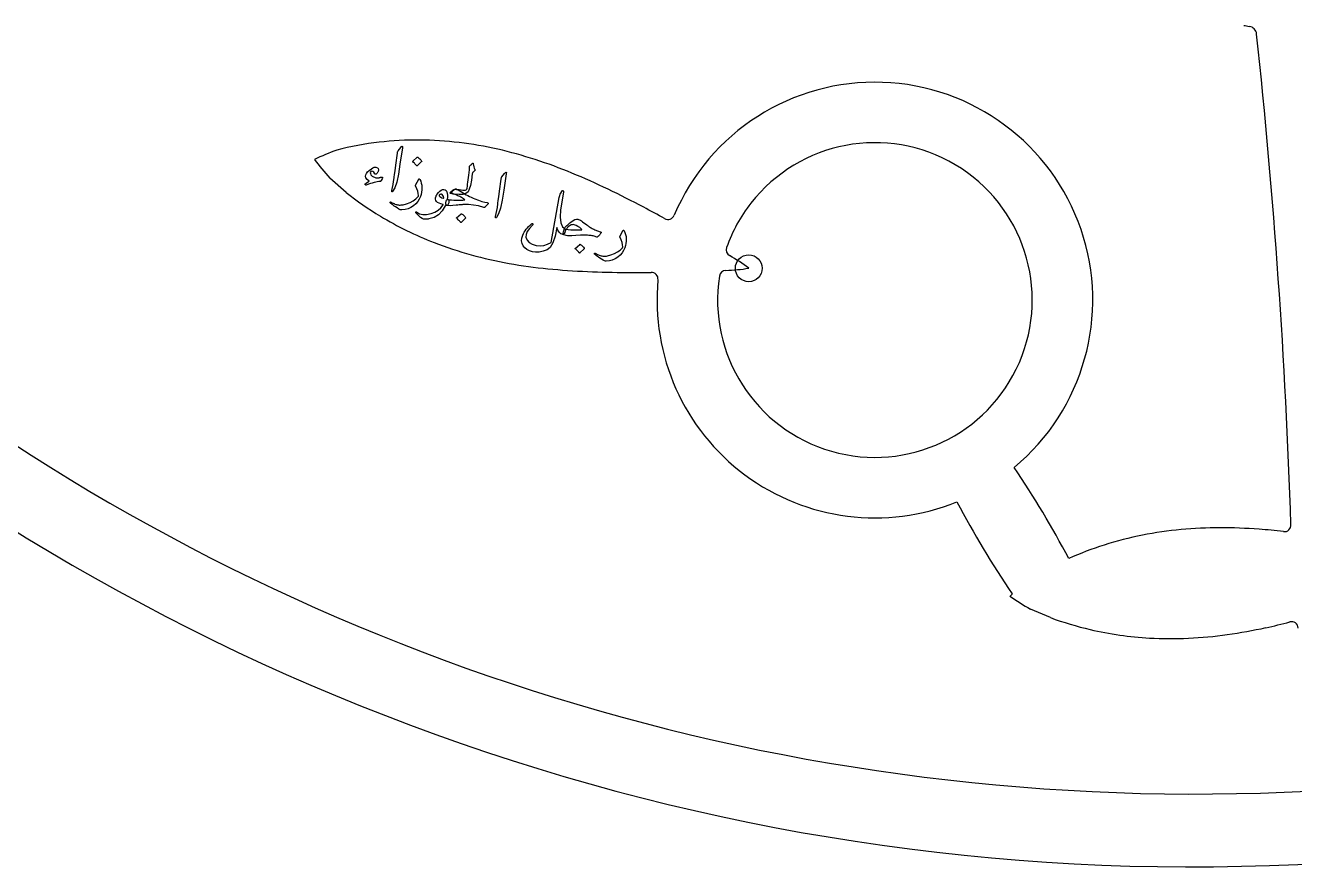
# Model space of a CAD drawing. Header units: millimetres. Extents: x -82 to 82, y -82 to 82.
# Drawn here: x -43.01 to 3.67, y -82.35 to -51.41 of the extents above; entities that cross this region are included whole.
import ezdxf

# ---------------------------------------------------------------- set-up
doc = ezdxf.new("R2010")
doc.units = ezdxf.units.MM
for name, color, linetype in [('CUT_INNER', 6, 'Continuous'), ('CUT_OUTER', 1, 'Continuous'), ('ENGRAVE', 7, 'Continuous'), ('TEXT', 5, 'Continuous')]:
    doc.layers.add(name, color=color, linetype=linetype)

msp = doc.modelspace()

# ---------------------------------------------------------------- linework, layer by layer
at = {"layer": 'CUT_INNER'}
for points in [[(-31.209, -57.549), (-31.808, -57.029), (-31.811, -57.026)], [(-6.794, -72.4), (-6.79, -72.396), (-6.712, -72.329), (-6.718, -72.322)], [(-5.308, -73.19), (-6.038, -72.881), (-6.043, -72.879)]]:
    msp.add_lwpolyline(points, dxfattribs=at)
for centre, radius, start, end in [((0, 0), 79.679, 187.80326, 64.33658), ((3.719, -40.87), 10.71, 259.6853, 260.8045), ((1.951, -51.767), 0.329, 7.4395, 80.116), ((-241.741, -77.864), 245.414, 1.89173, 6.11426), ((-11.763, -61.509), 8.012, 309.7686, 157.1124), ((-28.526, -64.494), 9.02, 109.6195, 115.2786), ((-28.893, -65.855), 10.21, 96.2249, 105.1052), ((-28.591, -68.19), 12.564, 89.6065, 96.4419), ((-28.592, -68.649), 13.023, 83.206, 89.6164), ((-28.687, -69.413), 13.792, 77.2198, 83.1873), ((-29.087, -71.15), 15.575, 71.9292, 77.1995), ((-11.763, -61.509), 5.787, 171.2718, 142.0054), ((-23.947, -49.983), 10.557, 217.0087, 221.8432), ((-30.153, -74.404), 19, 67.5727, 71.9162), ((-32.56, -80.23), 25.303, 64.2764, 67.5687), ((-23.811, -48.228), 11.9, 231.5631, 238.9431), ((-37.924, -91.371), 37.669, 62.0474, 64.2804), ((-38.388, -92.583), 38.957, 60.9896, 62.2802), ((-11.765, -61.507), 5.784, 142.0013, 160.4765), ((-23.291, -47.388), 12.888, 238.8907, 248.6728), ((-19.375, -58.295), 0.25, 241.0897, 337.1484), ((-22.961, -46.552), 13.787, 248.6584, 254.6308), ((-16.981, -59.657), 0.25, 160.6641, 239.6071), ((-22.495, -44.836), 15.565, 254.6512, 259.928), ((-21.902, -41.468), 18.985, 259.9411, 264.2914), ((-20.786, -66.197), 7.316, 53.1859, 59.8143), ((-21.277, -35.202), 25.282, 264.2954, 267.593), ((-20.755, -22.856), 37.639, 267.589, 269.8255), ((-20.593, -21.614), 38.882, 269.5912, 270.884), ((-19.989, -60.741), 0.25, 354.7312, 90.7853), ((-17.235, -60.669), 0.25, 92.2679, 171.2109), ((-17.508, -53.095), 7.329, 272.0542, 278.6809), ((-11.763, -61.509), 8.012, 174.6651, 292.1016), ((-39.079, -89.38), 39.037, 28.0573, 33.7946), ((25.93, -50.456), 39.293, 208.0484, 213.8126), ((0.768, -83.686), 13.792, 95.2823, 101.2498), ((0.926, -85.462), 15.575, 89.9917, 95.262), ((0.921, -88.886), 19, 85.6352, 89.9787), ((1.302, -85.67), 15.765, 82.8645, 86.1255), ((3.29, -69.78), 0.25, 263.1669, 4), ((0.622, -82.931), 13.023, 101.2685, 107.6789), ((0.177, -81.632), 11.651, 107.5362, 114.3658), ((-0.75, -63.745), 10.557, 235.0712, 239.9057), ((-1.165, -62.034), 11.9, 249.6256, 257.0056), ((-0.931, -61.074), 12.888, 256.9532, 266.7353), ((-1.445, -55.015), 18.985, 278.0036, 282.3539), ((-0.629, -58.113), 15.785, 281.863, 285.1351), ((3.557, -73.591), 0.25, 4, 104.8331), ((-0.877, -60.177), 13.787, 266.7209, 272.6933), ((-0.966, -58.401), 15.565, 272.7137, 277.9905)]:
    msp.add_arc(centre, radius, start, end, dxfattribs=at)
at = {"layer": 'CUT_OUTER'}
msp.add_arc((0, 0), 82.35, 188.43803, 185.62553, dxfattribs=at)
at = {"layer": 'ENGRAVE'}
msp.add_circle((-16.401, -60.34), 0.494, dxfattribs=at)
at = {"layer": 'TEXT'}
for points in [[(-29.202, -55.9), (-29.168, -55.861), (-29.146, -55.85), (-29.135, -55.867), (-29.137, -55.911), (-29.229, -56.513), (-29.286, -56.881), (-29.351, -57.171), (-29.423, -57.382), (-29.502, -57.514), (-29.513, -57.524), (-29.522, -57.529), (-29.528, -57.528), (-29.532, -57.522), (-29.535, -57.514), (-29.535, -57.504), (-29.534, -57.492), (-29.532, -57.479), (-29.506, -57.375), (-29.483, -57.264), (-29.463, -57.145), (-29.447, -57.019), (-29.442, -56.986), (-29.43, -56.897), (-29.41, -56.752), (-29.383, -56.55), (-29.327, -56.103), (-29.323, -56.08), (-29.316, -56.059), (-29.308, -56.04), (-29.297, -56.024)], [(-28.598, -56.255), (-28.595, -56.253), (-28.59, -56.252), (-28.584, -56.253), (-28.578, -56.255), (-28.536, -56.286), (-28.498, -56.32), (-28.463, -56.357), (-28.433, -56.398), (-28.43, -56.404), (-28.43, -56.409), (-28.431, -56.414), (-28.435, -56.418), (-28.594, -56.572), (-28.599, -56.575), (-28.605, -56.575), (-28.611, -56.571), (-28.617, -56.564), (-28.622, -56.557), (-28.631, -56.547), (-28.643, -56.534), (-28.659, -56.518), (-28.678, -56.498), (-28.701, -56.474), (-28.728, -56.447), (-28.758, -56.416), (-28.762, -56.411), (-28.764, -56.407), (-28.763, -56.404), (-28.76, -56.401)], [(-26.764, -57.397), (-26.752, -57.327), (-26.741, -57.253), (-26.729, -57.175), (-26.717, -57.093), (-26.706, -57.007), (-26.695, -56.916), (-26.684, -56.821), (-26.674, -56.722), (-26.678, -56.616), (-26.675, -56.603), (-26.671, -56.591), (-26.664, -56.581), (-26.657, -56.571), (-26.652, -56.566), (-26.646, -56.559), (-26.638, -56.551), (-26.628, -56.542), (-26.616, -56.531), (-26.603, -56.519), (-26.588, -56.504), (-26.572, -56.487), (-26.566, -56.482), (-26.56, -56.479), (-26.554, -56.478), (-26.547, -56.478), (-26.541, -56.481), (-26.538, -56.486), (-26.536, -56.493), (-26.535, -56.502), (-26.53, -56.553), (-26.518, -56.605), (-26.5, -56.656), (-26.474, -56.708), (-26.468, -56.722), (-26.468, -56.735), (-26.473, -56.747), (-26.484, -56.757), (-26.552, -56.814), (-26.558, -56.821), (-26.563, -56.832), (-26.568, -56.845), (-26.572, -56.862), (-26.604, -57.103), (-26.64, -57.295), (-26.682, -57.436), (-26.728, -57.526), (-26.802, -57.591), (-26.912, -57.626), (-27.057, -57.633), (-27.238, -57.61), (-27.302, -57.59), (-27.329, -57.562), (-27.319, -57.525), (-27.271, -57.479), (-27.264, -57.474), (-27.256, -57.468), (-27.249, -57.463), (-27.242, -57.457), (-27.235, -57.452), (-27.228, -57.447), (-27.221, -57.442), (-27.215, -57.437), (-27.2, -57.429), (-27.184, -57.424), (-27.166, -57.423), (-27.146, -57.427), (-27.059, -57.445), (-26.982, -57.459), (-26.914, -57.467), (-26.856, -57.469), (-26.822, -57.465), (-26.795, -57.452), (-26.776, -57.429), (-26.764, -57.397)], [(-29.918, -57.109), (-29.929, -57.124), (-29.939, -57.136), (-29.95, -57.144), (-29.961, -57.15), (-30.012, -57.155), (-30.065, -57.164), (-30.123, -57.176), (-30.184, -57.191), (-30.25, -57.208), (-30.319, -57.229), (-30.391, -57.253), (-30.468, -57.28), (-30.481, -57.282), (-30.491, -57.282), (-30.5, -57.278), (-30.506, -57.27), (-30.508, -57.268), (-30.509, -57.265), (-30.509, -57.263), (-30.509, -57.262), (-30.504, -57.236), (-30.477, -57.205), (-30.428, -57.171), (-30.357, -57.132), (-30.432, -57.072), (-30.48, -57.013), (-30.498, -56.955), (-30.489, -56.898), (-30.463, -56.849), (-30.419, -56.796), (-30.357, -56.739), (-30.276, -56.678), (-30.226, -56.647), (-30.182, -56.627), (-30.143, -56.618), (-30.112, -56.62), (-30.061, -56.642), (-30.031, -56.676), (-30.023, -56.723), (-30.035, -56.782), (-30.043, -56.803), (-30.055, -56.824), (-30.07, -56.845), (-30.089, -56.865), (-30.107, -56.88), (-30.124, -56.884), (-30.139, -56.878), (-30.152, -56.862), (-30.192, -56.809), (-30.23, -56.778), (-30.265, -56.771), (-30.299, -56.787), (-30.321, -56.82), (-30.32, -56.858), (-30.296, -56.901), (-30.247, -56.948), (-30.208, -56.975), (-30.164, -56.996), (-30.114, -57.009), (-30.06, -57.015), (-30.042, -57.015), (-30.022, -57.013), (-30.001, -57.009), (-29.978, -57.003), (-29.966, -56.999), (-29.954, -56.997), (-29.943, -56.994), (-29.932, -56.992), (-29.922, -56.991), (-29.913, -56.99), (-29.904, -56.99), (-29.896, -56.99), (-29.877, -56.995), (-29.869, -57.008), (-29.871, -57.026), (-29.883, -57.052)], [(-25.385, -56.856), (-25.351, -56.817), (-25.329, -56.806), (-25.318, -56.823), (-25.319, -56.867), (-25.411, -57.469), (-25.469, -57.837), (-25.534, -58.127), (-25.606, -58.338), (-25.685, -58.47), (-25.696, -58.48), (-25.704, -58.485), (-25.711, -58.484), (-25.715, -58.478), (-25.717, -58.47), (-25.718, -58.46), (-25.717, -58.449), (-25.714, -58.435), (-25.688, -58.331), (-25.666, -58.22), (-25.646, -58.101), (-25.63, -57.975), (-25.625, -57.942), (-25.613, -57.853), (-25.593, -57.708), (-25.566, -57.507), (-25.51, -57.059), (-25.505, -57.036), (-25.499, -57.015), (-25.49, -56.996), (-25.48, -56.98)], [(-28.541, -57.062), (-28.538, -57.058), (-28.535, -57.055), (-28.533, -57.053), (-28.53, -57.052), (-28.523, -57.053), (-28.516, -57.058), (-28.508, -57.067), (-28.499, -57.08), (-28.468, -57.143), (-28.446, -57.213), (-28.431, -57.289), (-28.424, -57.371), (-28.425, -57.459), (-28.433, -57.543), (-28.448, -57.623), (-28.471, -57.701), (-28.518, -57.799), (-28.578, -57.89), (-28.651, -57.972), (-28.736, -58.048), (-28.832, -58.111), (-28.934, -58.157), (-29.044, -58.184), (-29.16, -58.194), (-29.191, -58.193), (-29.22, -58.187), (-29.248, -58.177), (-29.275, -58.162), (-29.335, -58.123), (-29.39, -58.086), (-29.438, -58.053), (-29.481, -58.023), (-29.517, -57.996), (-29.547, -57.973), (-29.57, -57.953), (-29.588, -57.936), (-29.591, -57.932), (-29.593, -57.927), (-29.594, -57.923), (-29.594, -57.919), (-29.592, -57.915), (-29.59, -57.911), (-29.586, -57.907), (-29.582, -57.904), (-29.578, -57.903), (-29.572, -57.903), (-29.566, -57.904), (-29.56, -57.907), (-29.522, -57.929), (-29.485, -57.948), (-29.449, -57.964), (-29.415, -57.978), (-29.381, -57.99), (-29.349, -58), (-29.317, -58.007), (-29.285, -58.012), (-29.254, -58.015), (-29.22, -58.015), (-29.185, -58.013), (-29.148, -58.009), (-29.11, -58.003), (-29.07, -57.994), (-29.028, -57.982), (-28.984, -57.968), (-28.858, -57.918), (-28.747, -57.858), (-28.649, -57.787), (-28.564, -57.706), (-28.558, -57.699), (-28.554, -57.691), (-28.551, -57.681), (-28.55, -57.669), (-28.558, -57.595), (-28.579, -57.511), (-28.612, -57.415), (-28.658, -57.308), (-28.66, -57.301), (-28.66, -57.296), (-28.66, -57.291), (-28.658, -57.287)], [(-27.569, -58.044), (-27.674, -58.228), (-27.81, -58.37), (-27.976, -58.47), (-28.171, -58.528), (-28.198, -58.532), (-28.224, -58.536), (-28.249, -58.538), (-28.273, -58.539), (-28.297, -58.54), (-28.32, -58.539), (-28.343, -58.537), (-28.364, -58.533), (-28.413, -58.513), (-28.475, -58.469), (-28.549, -58.401), (-28.634, -58.31), (-28.642, -58.298), (-28.647, -58.287), (-28.646, -58.278), (-28.642, -58.27), (-28.634, -58.265), (-28.626, -58.264), (-28.617, -58.267), (-28.607, -58.274), (-28.51, -58.334), (-28.391, -58.364), (-28.25, -58.362), (-28.088, -58.33), (-27.95, -58.279), (-27.829, -58.209), (-27.724, -58.12), (-27.637, -58.012), (-27.636, -58.008), (-27.637, -58.004), (-27.638, -58.001), (-27.641, -57.998), (-27.722, -57.973), (-27.79, -57.946), (-27.845, -57.917), (-27.886, -57.886), (-27.913, -57.848), (-27.925, -57.801), (-27.921, -57.746), (-27.901, -57.683), (-27.898, -57.675), (-27.894, -57.667), (-27.89, -57.659), (-27.885, -57.651), (-27.88, -57.642), (-27.875, -57.633), (-27.869, -57.624), (-27.863, -57.614), (-27.818, -57.553), (-27.77, -57.504), (-27.718, -57.469), (-27.663, -57.447), (-27.612, -57.441), (-27.569, -57.452), (-27.534, -57.481), (-27.508, -57.527), (-27.49, -57.587), (-27.481, -57.654), (-27.483, -57.727), (-27.493, -57.806), (-27.489, -57.807), (-27.484, -57.808), (-27.48, -57.809), (-27.475, -57.809), (-27.471, -57.81), (-27.466, -57.81), (-27.462, -57.811), (-27.457, -57.812), (-27.442, -57.82), (-27.432, -57.834), (-27.427, -57.853), (-27.427, -57.879), (-27.432, -57.906), (-27.439, -57.932), (-27.449, -57.959), (-27.462, -57.985), (-27.475, -58.007), (-27.488, -58.022), (-27.5, -58.03), (-27.512, -58.031), (-27.557, -58.019), (-27.558, -58.024), (-27.561, -58.029), (-27.564, -58.036), (-27.569, -58.044)], [(-27.616, -57.747), (-27.631, -57.697), (-27.65, -57.659), (-27.676, -57.633), (-27.707, -57.62), (-27.727, -57.62), (-27.747, -57.624), (-27.765, -57.631), (-27.781, -57.642), (-27.787, -57.649), (-27.79, -57.657), (-27.789, -57.666), (-27.785, -57.677), (-27.765, -57.705), (-27.733, -57.729), (-27.689, -57.748), (-27.631, -57.764), (-27.624, -57.764), (-27.62, -57.761), (-27.617, -57.756), (-27.616, -57.747)], [(-26.963, -57.531), (-26.911, -57.567), (-26.856, -57.602), (-26.799, -57.636), (-26.738, -57.669), (-26.675, -57.701), (-26.61, -57.731), (-26.542, -57.761), (-26.473, -57.789), (-26.337, -57.841), (-26.216, -57.881), (-26.108, -57.909), (-26.015, -57.926), (-26.005, -57.929), (-25.998, -57.933), (-25.993, -57.94), (-25.99, -57.948), (-25.989, -57.957), (-25.991, -57.966), (-25.995, -57.975), (-26.001, -57.983), (-26.105, -58.093), (-26.115, -58.101), (-26.125, -58.105), (-26.137, -58.105), (-26.151, -58.102), (-26.341, -58.05), (-26.527, -58.016), (-26.709, -57.999), (-26.887, -57.999), (-26.897, -57.999), (-26.914, -58), (-26.938, -58.002), (-26.97, -58.005), (-27.009, -58.008), (-27.055, -58.013), (-27.108, -58.019), (-27.169, -58.025), (-27.285, -58.036), (-27.382, -58.04), (-27.458, -58.038), (-27.514, -58.03), (-27.526, -58.022), (-27.535, -58.003), (-27.54, -57.975), (-27.541, -57.937), (-27.533, -57.877), (-27.516, -57.837), (-27.491, -57.816), (-27.457, -57.815), (-27.409, -57.822), (-27.339, -57.827), (-27.247, -57.83), (-27.133, -57.83), (-27.075, -57.83), (-27.025, -57.83), (-26.981, -57.83), (-26.945, -57.83), (-26.916, -57.83), (-26.895, -57.829), (-26.881, -57.829), (-26.875, -57.828), (-26.872, -57.828), (-26.87, -57.827), (-26.868, -57.827), (-26.867, -57.827), (-26.865, -57.826), (-26.864, -57.826), (-26.863, -57.826), (-26.862, -57.827), (-26.853, -57.825), (-26.85, -57.822), (-26.85, -57.818), (-26.856, -57.813), (-26.88, -57.793), (-26.905, -57.775), (-26.933, -57.757), (-26.962, -57.739), (-26.993, -57.722), (-27.026, -57.706), (-27.06, -57.689), (-27.096, -57.674), (-27.131, -57.659), (-27.167, -57.645), (-27.202, -57.632), (-27.237, -57.62), (-27.271, -57.61), (-27.305, -57.601), (-27.338, -57.593), (-27.37, -57.587), (-27.378, -57.584), (-27.383, -57.58), (-27.384, -57.574), (-27.382, -57.566), (-27.375, -57.554), (-27.367, -57.543), (-27.358, -57.532), (-27.348, -57.521), (-27.338, -57.511), (-27.326, -57.501), (-27.315, -57.49), (-27.302, -57.479), (-27.276, -57.46), (-27.25, -57.446), (-27.227, -57.438), (-27.204, -57.435), (-27.151, -57.441), (-27.093, -57.459), (-27.03, -57.489), (-26.963, -57.531)], [(-23.32, -58.194), (-23.342, -58.462), (-23.319, -58.671), (-23.251, -58.819), (-23.139, -58.907), (-23.134, -58.921), (-23.137, -58.946), (-23.149, -58.981), (-23.169, -59.027), (-23.187, -59.062), (-23.203, -59.087), (-23.219, -59.1), (-23.234, -59.102), (-23.313, -59.07), (-23.377, -59.016), (-23.425, -58.94), (-23.459, -58.842), (-23.526, -59.163), (-23.608, -59.406), (-23.704, -59.572), (-23.814, -59.66), (-23.968, -59.713), (-24.11, -59.743), (-24.24, -59.751), (-24.358, -59.735), (-24.471, -59.701), (-24.566, -59.652), (-24.643, -59.59), (-24.703, -59.514), (-24.742, -59.428), (-24.756, -59.334), (-24.747, -59.232), (-24.715, -59.124), (-24.689, -59.068), (-24.66, -59.013), (-24.626, -58.959), (-24.587, -58.906), (-24.545, -58.854), (-24.497, -58.804), (-24.445, -58.754), (-24.388, -58.706), (-24.381, -58.701), (-24.372, -58.699), (-24.364, -58.698), (-24.356, -58.699), (-24.349, -58.701), (-24.344, -58.706), (-24.34, -58.711), (-24.338, -58.719), (-24.338, -58.727), (-24.34, -58.735), (-24.346, -58.744), (-24.354, -58.753), (-24.472, -58.874), (-24.552, -58.989), (-24.593, -59.098), (-24.596, -59.199), (-24.557, -59.308), (-24.481, -59.394), (-24.367, -59.459), (-24.215, -59.501), (-24.075, -59.513), (-23.936, -59.5), (-23.799, -59.46), (-23.664, -59.395), (-23.37, -57.735), (-23.363, -57.696), (-23.355, -57.663), (-23.347, -57.636), (-23.338, -57.616), (-23.256, -57.483), (-23.236, -57.476), (-23.223, -57.483), (-23.218, -57.506), (-23.221, -57.544)], [(-26.984, -58.336), (-26.98, -58.334), (-26.976, -58.333), (-26.97, -58.334), (-26.964, -58.336), (-26.922, -58.367), (-26.884, -58.401), (-26.849, -58.438), (-26.819, -58.48), (-26.816, -58.485), (-26.816, -58.49), (-26.817, -58.495), (-26.821, -58.499), (-26.979, -58.653), (-26.985, -58.657), (-26.99, -58.656), (-26.996, -58.652), (-27.003, -58.645), (-27.008, -58.638), (-27.017, -58.629), (-27.029, -58.615), (-27.045, -58.599), (-27.064, -58.579), (-27.087, -58.555), (-27.113, -58.528), (-27.144, -58.497), (-27.148, -58.492), (-27.15, -58.488), (-27.149, -58.485), (-27.145, -58.482)], [(-22.353, -58.749), (-22.331, -58.766), (-22.307, -58.784), (-22.282, -58.801), (-22.256, -58.819), (-22.227, -58.836), (-22.198, -58.854), (-22.166, -58.873), (-22.134, -58.891), (-22.1, -58.908), (-22.066, -58.924), (-22.032, -58.94), (-21.999, -58.954), (-21.966, -58.967), (-21.932, -58.979), (-21.898, -58.989), (-21.864, -58.997), (-21.854, -59), (-21.846, -59.004), (-21.839, -59.009), (-21.833, -59.015), (-21.83, -59.022), (-21.83, -59.03), (-21.833, -59.039), (-21.839, -59.049), (-21.855, -59.068), (-21.87, -59.087), (-21.884, -59.103), (-21.896, -59.119), (-21.908, -59.133), (-21.919, -59.145), (-21.928, -59.156), (-21.937, -59.165), (-21.953, -59.178), (-21.967, -59.188), (-21.979, -59.192), (-21.99, -59.192), (-22.022, -59.181), (-22.055, -59.171), (-22.09, -59.161), (-22.127, -59.153), (-22.164, -59.145), (-22.203, -59.139), (-22.244, -59.135), (-22.285, -59.131), (-22.327, -59.128), (-22.368, -59.126), (-22.408, -59.124), (-22.447, -59.124), (-22.484, -59.123), (-22.521, -59.124), (-22.556, -59.126), (-22.591, -59.128), (-22.767, -59.14), (-22.905, -59.147), (-23.007, -59.148), (-23.071, -59.143), (-23.115, -59.135), (-23.157, -59.125), (-23.198, -59.114), (-23.236, -59.102), (-23.213, -58.999), (-23.193, -58.922), (-23.177, -58.871), (-23.165, -58.847), (-23.14, -58.819), (-23.114, -58.792), (-23.088, -58.766), (-23.062, -58.74), (-23.035, -58.715), (-23.007, -58.691), (-22.98, -58.668), (-22.951, -58.645), (-22.866, -58.586), (-22.793, -58.547), (-22.732, -58.529), (-22.683, -58.532), (-22.659, -58.541), (-22.631, -58.555), (-22.596, -58.575), (-22.557, -58.599), (-22.513, -58.629), (-22.465, -58.664), (-22.411, -58.704), (-22.353, -58.749)], [(-22.555, -58.903), (-22.619, -58.847), (-22.685, -58.802), (-22.752, -58.767), (-22.82, -58.742), (-22.856, -58.737), (-22.894, -58.739), (-22.932, -58.748), (-22.971, -58.765), (-23.008, -58.789), (-23.044, -58.819), (-23.077, -58.855), (-23.109, -58.899), (-23.041, -58.914), (-22.945, -58.925), (-22.822, -58.931), (-22.671, -58.932), (-22.562, -58.932), (-22.556, -58.931), (-22.551, -58.929), (-22.547, -58.928), (-22.545, -58.926), (-22.543, -58.922), (-22.544, -58.917), (-22.548, -58.911), (-22.555, -58.903)], [(-21.026, -58.944), (-21.023, -58.94), (-21.021, -58.937), (-21.018, -58.935), (-21.015, -58.934), (-21.009, -58.935), (-21.001, -58.94), (-20.993, -58.949), (-20.984, -58.962), (-20.954, -59.025), (-20.931, -59.095), (-20.916, -59.171), (-20.91, -59.254), (-20.91, -59.341), (-20.918, -59.425), (-20.933, -59.506), (-20.956, -59.584), (-21.004, -59.682), (-21.064, -59.772), (-21.136, -59.855), (-21.222, -59.93), (-21.317, -59.993), (-21.42, -60.039), (-21.529, -60.066), (-21.645, -60.076), (-21.676, -60.075), (-21.705, -60.069), (-21.733, -60.059), (-21.76, -60.045), (-21.821, -60.005), (-21.875, -59.968), (-21.924, -59.935), (-21.966, -59.905), (-22.002, -59.879), (-22.032, -59.855), (-22.056, -59.835), (-22.073, -59.819), (-22.076, -59.814), (-22.078, -59.81), (-22.079, -59.806), (-22.079, -59.802), (-22.077, -59.797), (-22.075, -59.793), (-22.072, -59.79), (-22.067, -59.787), (-22.063, -59.785), (-22.057, -59.785), (-22.052, -59.786), (-22.045, -59.79), (-22.007, -59.811), (-21.97, -59.83), (-21.934, -59.847), (-21.9, -59.861), (-21.867, -59.872), (-21.834, -59.882), (-21.802, -59.889), (-21.771, -59.894), (-21.739, -59.897), (-21.706, -59.898), (-21.671, -59.896), (-21.634, -59.892), (-21.595, -59.885), (-21.555, -59.876), (-21.513, -59.864), (-21.469, -59.85), (-21.344, -59.8), (-21.232, -59.74), (-21.134, -59.669), (-21.049, -59.588), (-21.044, -59.581), (-21.039, -59.573), (-21.036, -59.563), (-21.035, -59.551), (-21.043, -59.477), (-21.064, -59.393), (-21.098, -59.297), (-21.143, -59.19), (-21.145, -59.184), (-21.145, -59.178), (-21.145, -59.173), (-21.143, -59.17)], [(-22.621, -59.462), (-22.617, -59.46), (-22.612, -59.459), (-22.607, -59.46), (-22.6, -59.462), (-22.558, -59.493), (-22.52, -59.527), (-22.486, -59.565), (-22.455, -59.606), (-22.453, -59.611), (-22.452, -59.617), (-22.454, -59.621), (-22.458, -59.625), (-22.616, -59.779), (-22.621, -59.783), (-22.627, -59.782), (-22.633, -59.779), (-22.639, -59.771), (-22.645, -59.764), (-22.654, -59.755), (-22.666, -59.741), (-22.681, -59.725), (-22.7, -59.705), (-22.723, -59.681), (-22.75, -59.654), (-22.781, -59.623), (-22.785, -59.619), (-22.786, -59.614), (-22.785, -59.611), (-22.782, -59.608)]]:
    msp.add_lwpolyline(points, close=True, dxfattribs=at)

doc.saveas('drawing.dxf')
